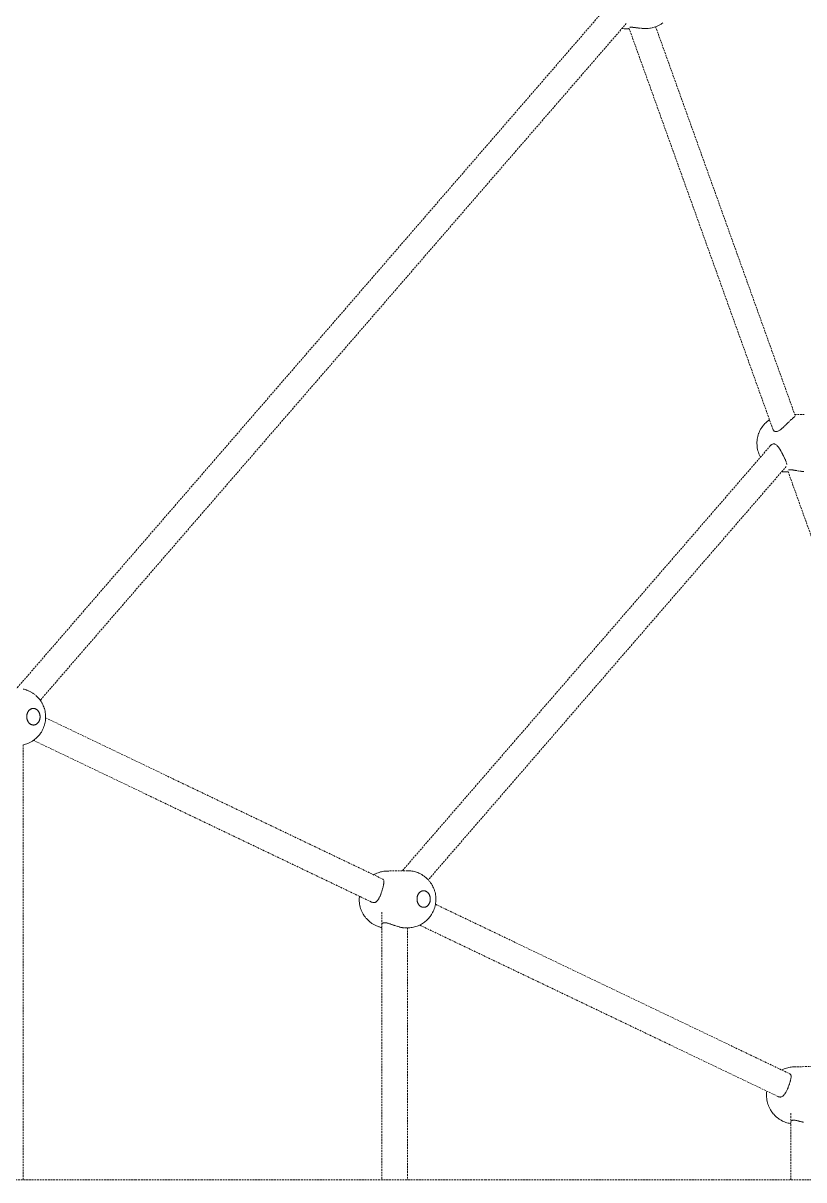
# Model space of a CAD drawing. Header units: millimetres. Extents: x -4710 to 4801, y -2494 to 3533.
# Drawn here: x 1222 to 1772, y 786 to 1600 of the extents above; entities that cross this region are included whole.
import ezdxf

# ---------------------------------------------------------------- set-up
doc = ezdxf.new("R2010")
doc.units = ezdxf.units.MM
doc.linetypes.add('HIDDEN', pattern=[1.905, 1.27, -0.635])
doc.layers.add('DIKOM_ОБЪЕКТ', color=7, linetype='Continuous')

msp = doc.modelspace()

# ---------------------------------------------------------------- linework, layer by layer
at = {"layer": 'DIKOM_ОБЪЕКТ', "color": 7, "linetype": 'HIDDEN', "lineweight": 15}
for p, q in [((1635.527, 1614.438), (1217.718, 1131.994)), ((1646.999, 1600.187), (1234.303, 1123.654)), ((1644.408, 1596.66), (1643.99, 1596.713)), ((1645.417, 1596.545), (1644.408, 1596.66)), ((1646.642, 1596.495), (1645.417, 1596.545)), ((1646.642, 1596.495), (1647.564, 1596.498)), ((1647.564, 1596.498), (1649.064, 1596.522)), ((1648.899, 1596.983), (1750.202, 1314.58)), ((1649.589, 1597.496), (1649.391, 1597.455)), ((1649.828, 1597.527), (1649.595, 1597.497)), ((1650.116, 1597.549), (1649.834, 1597.528)), ((1650.428, 1597.557), (1650.116, 1597.549)), ((1650.436, 1597.557), (1650.776, 1597.554)), ((1650.784, 1597.554), (1651.15, 1597.541)), ((1651.159, 1597.54), (1651.547, 1597.515)), ((1651.689, 1597.504), (1651.954, 1597.481)), ((1651.966, 1597.48), (1652.39, 1597.436)), ((1652.404, 1597.434), (1652.842, 1597.382)), ((1652.842, 1597.382), (1653.294, 1597.32)), ((1653.406, 1597.304), (1653.771, 1597.263)), ((1653.865, 1597.251), (1654.255, 1597.203)), ((1654.255, 1597.203), (1654.726, 1597.141)), ((1654.748, 1597.137), (1655.226, 1597.07)), ((1655.277, 1597.063), (1655.549, 1597.034)), ((1655.727, 1597.015), (1656.206, 1596.96)), ((1656.236, 1596.957), (1656.716, 1596.9)), ((1657.224, 1596.853), (1657.697, 1596.814)), ((1657.733, 1596.811), (1658.21, 1596.77)), ((1658.414, 1596.757), (1658.68, 1596.746)), ((1658.719, 1596.745), (1659.184, 1596.725)), ((1659.225, 1596.723), (1659.622, 1596.706)), ((1659.69, 1596.706), (1660.142, 1596.709)), ((1660.186, 1596.71), (1660.644, 1596.712)), ((1660.84, 1596.713), (1661.294, 1596.721)), ((1661.294, 1596.721), (1662.502, 1596.796)), ((1662.502, 1596.796), (1663.471, 1596.91)), ((1663.471, 1596.91), (1664.155, 1597.022)), ((1665.111, 1597.207), (1664.155, 1597.022)), ((1665.776, 1597.384), (1665.111, 1597.207)), ((1666.713, 1597.639), (1665.776, 1597.384)), ((1667.636, 1597.963), (1666.713, 1597.639)), ((1668.261, 1598.199), (1667.636, 1597.963)), ((1667.664, 1597.974), (1765.879, 1324.186)), ((1669.155, 1598.588), (1668.261, 1598.199)), ((1669.741, 1598.881), (1669.155, 1598.588)), ((1670.601, 1599.33), (1669.741, 1598.881)), ((1671.437, 1599.842), (1670.601, 1599.33)), ((1671.96, 1600.178), (1671.437, 1599.842)), ((1672.754, 1600.742), (1671.96, 1600.178)), ((1746.41, 1320.167), (1745.64, 1319.508)), ((1746.41, 1320.167), (1746.864, 1320.517)), ((1747.683, 1321.127), (1746.864, 1320.517)), ((1761.627, 1319.771), (1761.078, 1319.249)), ((1762.189, 1320.302), (1761.817, 1319.963)), ((1762.575, 1320.679), (1762.206, 1320.318)), ((1763.206, 1321.261), (1762.735, 1320.82)), ((1763.665, 1321.683), (1763.316, 1321.372)), ((1763.969, 1321.977), (1763.691, 1321.707)), ((1764.495, 1322.457), (1764.122, 1322.11)), ((1764.841, 1322.779), (1764.595, 1322.559)), ((1765.095, 1323.033), (1764.858, 1322.794)), ((1765.409, 1323.34), (1765.161, 1323.096)), ((1765.762, 1323.76), (1765.618, 1323.576)), ((1765.658, 1324.804), (1772.236, 1324.911)), ((1740.205, 1311.404), (1739.884, 1310.457)), ((1740.205, 1311.404), (1740.307, 1311.679)), ((1740.69, 1312.634), (1740.307, 1311.679)), ((1741.119, 1313.557), (1740.69, 1312.634)), ((1741.594, 1314.443), (1741.119, 1313.557)), ((1741.594, 1314.443), (1741.8, 1314.789)), ((1742.337, 1315.665), (1741.8, 1314.789)), ((1742.917, 1316.497), (1742.337, 1315.665)), ((1743.539, 1317.281), (1742.917, 1316.497)), ((1743.539, 1317.281), (1743.849, 1317.669)), ((1744.529, 1318.424), (1743.849, 1317.669)), ((1745.245, 1319.124), (1744.529, 1318.424)), ((1745.245, 1319.124), (1745.64, 1319.508)), ((1750.237, 1314.505), (1750.395, 1314.157)), ((1750.401, 1314.146), (1750.541, 1313.926)), ((1750.635, 1313.78), (1750.88, 1313.505)), ((1750.906, 1313.474), (1751.214, 1313.217)), ((1751.222, 1313.211), (1751.558, 1313.021)), ((1751.563, 1313.018), (1751.927, 1312.896)), ((1751.931, 1312.895), (1752.316, 1312.839)), ((1752.327, 1312.838), (1752.74, 1312.849)), ((1753.183, 1312.929), (1752.746, 1312.85)), ((1753.651, 1313.078), (1753.19, 1312.93)), ((1754.009, 1313.239), (1753.663, 1313.082)), ((1754.605, 1313.565), (1754.152, 1313.304)), ((1755.192, 1313.93), (1754.667, 1313.599)), ((1755.737, 1314.331), (1755.199, 1313.936)), ((1756.059, 1314.6), (1755.805, 1314.388)), ((1756.305, 1314.787), (1756.059, 1314.6)), ((1756.878, 1315.273), (1756.314, 1314.795)), ((1757.068, 1315.449), (1756.898, 1315.29)), ((1757.227, 1315.597), (1757.068, 1315.449)), ((1757.472, 1315.805), (1757.227, 1315.597)), ((1758.064, 1316.352), (1757.482, 1315.814)), ((1758.672, 1316.924), (1758.268, 1316.557)), ((1759.163, 1317.405), (1758.697, 1316.947)), ((1759.873, 1318.081), (1759.292, 1317.526)), ((1760.093, 1318.305), (1759.9, 1318.107)), ((1760.473, 1318.66), (1760.138, 1318.351)), ((1760.972, 1319.151), (1760.502, 1318.687)), ((1739.026, 1305.444), (1739.008, 1304.414)), ((1739.042, 1303.384), (1739.008, 1304.414)), ((1739.026, 1305.444), (1739.095, 1306.471)), ((1739.042, 1303.384), (1739.128, 1302.358)), ((1739.216, 1307.489), (1739.095, 1306.471)), ((1739.389, 1308.496), (1739.216, 1307.489)), ((1739.611, 1309.487), (1739.389, 1308.496)), ((1739.884, 1310.457), (1739.611, 1309.487)), ((1749.091, 1303.467), (1748.783, 1303.208)), ((1749.581, 1303.802), (1749.174, 1303.536)), ((1749.997, 1303.996), (1749.587, 1303.805)), ((1750.392, 1304.107), (1750.003, 1303.997)), ((1750.832, 1304.156), (1750.421, 1304.114)), ((1750.861, 1304.154), (1751.246, 1304.124)), ((1751.251, 1304.123), (1751.666, 1304.016)), ((1751.671, 1304.014), (1752.083, 1303.831)), ((1752.089, 1303.828), (1752.496, 1303.568)), ((1752.551, 1303.523), (1752.916, 1303.24)), ((1748.399, 1302.804), (1489.259, 1003.575)), ((1739.128, 1302.358), (1739.266, 1301.341)), ((1739.266, 1301.341), (1739.454, 1300.335)), ((1739.454, 1300.335), (1739.693, 1299.346)), ((1739.693, 1299.346), (1739.981, 1298.378)), ((1739.981, 1298.378), (1740.316, 1297.433)), ((1740.316, 1297.433), (1740.424, 1297.173)), ((1740.424, 1297.173), (1740.82, 1296.221)), ((1740.82, 1296.221), (1741.265, 1295.301)), ((1741.265, 1295.301), (1741.514, 1294.853)), ((1748.776, 1303.202), (1748.408, 1302.814)), ((1752.948, 1303.21), (1753.331, 1302.84)), ((1753.338, 1302.833), (1753.712, 1302.395)), ((1753.744, 1302.361), (1753.911, 1302.153)), ((1753.911, 1302.153), (1754.152, 1301.857)), ((1754.159, 1301.847), (1754.552, 1301.282)), ((1754.56, 1301.27), (1754.687, 1301.081)), ((1754.687, 1301.081), (1754.963, 1300.669)), ((1754.972, 1300.656), (1755.267, 1300.152)), ((1755.374, 1299.989), (1755.768, 1299.317)), ((1755.777, 1299.3), (1755.909, 1299.048)), ((1755.978, 1298.932), (1756.165, 1298.616)), ((1756.175, 1298.598), (1756.512, 1297.961)), ((1756.565, 1297.87), (1756.93, 1297.188)), ((1756.941, 1297.168), (1757.071, 1296.895)), ((1757.111, 1296.821), (1757.304, 1296.465)), ((1757.315, 1296.444), (1757.601, 1295.852)), ((1757.689, 1295.69), (1758.034, 1294.986)), ((1759.676, 1288.332), (1507.548, 997.2)), ((1758.129, 1294.783), (1758.258, 1294.53)), ((1758.258, 1294.53), (1758.458, 1294.107)), ((1758.47, 1294.079), (1758.567, 1293.855)), ((1758.663, 1293.663), (1758.84, 1293.279)), ((1758.845, 1293.268), (1758.997, 1292.907)), ((1759.024, 1292.847), (1759.164, 1292.536)), ((1759.168, 1292.527), (1759.307, 1292.187)), ((1759.442, 1291.847), (1759.562, 1291.538)), ((1759.565, 1291.531), (1759.668, 1291.227)), ((1759.769, 1290.926), (1759.856, 1290.645)), ((1759.857, 1290.64), (1759.926, 1290.366)), ((1759.986, 1290.103), (1760.026, 1289.861)), ((1760.027, 1289.857), (1760.05, 1289.619)), ((1757.604, 1284.504), (1756.594, 1284.62)), ((1758.828, 1284.454), (1757.604, 1284.504)), ((1758.828, 1284.454), (1759.751, 1284.457)), ((1759.751, 1284.457), (1761.003, 1284.478)), ((1868.136, 985.817), (1760.699, 1285.324)), ((1761.358, 1285.905), (1761.159, 1285.852)), ((1761.603, 1285.946), (1761.878, 1285.975)), ((1761.878, 1285.975), (1762.185, 1285.987)), ((1762.191, 1285.987), (1762.529, 1285.98)), ((1762.536, 1285.98), (1762.902, 1285.957)), ((1762.94, 1285.953), (1763.3, 1285.924)), ((1763.3, 1285.924), (1763.714, 1285.88)), ((1763.828, 1285.865), (1764.157, 1285.822)), ((1764.168, 1285.821), (1764.621, 1285.752)), ((1764.621, 1285.752), (1765.087, 1285.673)), ((1765.101, 1285.671), (1765.497, 1285.597)), ((1765.594, 1285.583), (1765.827, 1285.545)), ((1765.827, 1285.545), (1766.075, 1285.505)), ((1766.075, 1285.505), (1766.561, 1285.421)), ((1766.581, 1285.418), (1767.074, 1285.327)), ((1767.59, 1285.242), (1768.083, 1285.165)), ((1768.109, 1285.16), (1768.603, 1285.079)), ((1768.91, 1285.031), (1769.121, 1285.005)), ((1769.121, 1285.005), (1769.606, 1284.942)), ((1769.638, 1284.938), (1770.125, 1284.872)), ((1770.263, 1284.855), (1770.602, 1284.825)), ((1770.638, 1284.821), (1771.108, 1284.777)), ((1771.146, 1284.774), (1771.518, 1284.738)), ((1771.611, 1284.734), (1771.974, 1284.717)), ((1222.727, 1131.429), (1222.255, 1131.529)), ((1222.934, 1131.371), (1223.6, 1131.17)), ((1223.613, 1131.165), (1224.099, 1131.02)), ((1224.303, 1130.948), (1224.099, 1131.02)), ((1224.565, 1130.857), (1224.317, 1130.943)), ((1224.566, 1130.856), (1225.013, 1130.682)), ((1225.028, 1130.676), (1225.579, 1130.462)), ((1226.041, 1130.265), (1225.753, 1130.387)), ((1226.041, 1130.265), (1226.45, 1130.068)), ((1227.159, 1129.731), (1226.466, 1130.06)), ((1227.838, 1129.362), (1227.388, 1129.619)), ((1228.407, 1129.043), (1227.855, 1129.352)), ((1229.082, 1128.62), (1228.524, 1128.969)), ((1229.381, 1128.434), (1229.172, 1128.563)), ((1229.783, 1128.151), (1229.383, 1128.433)), ((1230.206, 1127.856), (1229.8, 1128.139)), ((1230.281, 1127.801), (1230.725, 1127.447)), ((1231.248, 1127.007), (1231.765, 1126.538)), ((1232.157, 1126.16), (1231.765, 1126.538)), ((1232.157, 1126.16), (1232.833, 1125.466)), ((1232.833, 1125.466), (1233.473, 1124.723)), ((1233.777, 1124.341), (1233.473, 1124.723)), ((1233.777, 1124.341), (1234.362, 1123.576)), ((1225.859, 1115.805), (1225.992, 1115.997)), ((1226.132, 1116.182), (1225.992, 1115.997)), ((1226.132, 1116.182), (1226.278, 1116.359)), ((1226.278, 1116.359), (1226.43, 1116.527)), ((1226.43, 1116.527), (1226.588, 1116.687)), ((1226.752, 1116.839), (1226.588, 1116.687)), ((1226.752, 1116.839), (1226.921, 1116.982)), ((1226.921, 1116.982), (1227.095, 1117.115)), ((1227.095, 1117.115), (1227.274, 1117.239)), ((1227.457, 1117.353), (1227.274, 1117.239)), ((1227.457, 1117.353), (1227.644, 1117.456)), ((1227.644, 1117.456), (1227.834, 1117.549)), ((1228.027, 1117.632), (1227.834, 1117.549)), ((1228.027, 1117.632), (1228.223, 1117.704)), ((1228.223, 1117.704), (1228.421, 1117.765)), ((1228.421, 1117.765), (1228.621, 1117.816)), ((1228.823, 1117.855), (1228.621, 1117.816)), ((1228.823, 1117.855), (1229.026, 1117.884)), ((1229.026, 1117.884), (1229.23, 1117.901)), ((1229.435, 1117.908), (1229.23, 1117.901)), ((1229.435, 1117.908), (1229.639, 1117.903)), ((1229.639, 1117.903), (1229.843, 1117.887)), ((1229.843, 1117.887), (1230.047, 1117.86)), ((1230.249, 1117.821), (1230.047, 1117.86)), ((1230.249, 1117.821), (1230.45, 1117.773)), ((1230.45, 1117.773), (1230.65, 1117.713)), ((1230.65, 1117.713), (1230.846, 1117.642)), ((1231.04, 1117.561), (1230.846, 1117.642)), ((1231.04, 1117.561), (1231.232, 1117.469)), ((1231.232, 1117.469), (1231.42, 1117.366)), ((1231.605, 1117.254), (1231.42, 1117.366)), ((1231.605, 1117.254), (1231.787, 1117.132)), ((1231.787, 1117.132), (1231.963, 1116.999)), ((1231.963, 1116.999), (1232.134, 1116.858)), ((1232.301, 1116.708), (1232.134, 1116.858)), ((1232.301, 1116.708), (1232.461, 1116.549)), ((1232.461, 1116.549), (1232.616, 1116.381)), ((1232.616, 1116.381), (1232.765, 1116.206)), ((1232.908, 1116.021), (1232.765, 1116.206)), ((1232.908, 1116.021), (1233.044, 1115.83)), ((1234.362, 1123.576), (1234.91, 1122.769)), ((1234.91, 1122.769), (1235.417, 1121.921)), ((1235.61, 1121.582), (1235.417, 1121.921)), ((1235.61, 1121.582), (1236.059, 1120.73)), ((1236.059, 1120.73), (1236.467, 1119.846)), ((1236.467, 1119.846), (1236.832, 1118.934)), ((1236.832, 1118.934), (1237.151, 1117.996)), ((1237.223, 1117.766), (1237.151, 1117.996)), ((1237.223, 1117.766), (1237.486, 1116.844)), ((1237.486, 1116.844), (1237.704, 1115.904)), ((1224.794, 1112.048), (1224.796, 1112.303)), ((1224.794, 1112.048), (1224.8, 1111.794)), ((1224.796, 1112.303), (1224.808, 1112.556)), ((1224.816, 1111.54), (1224.8, 1111.794)), ((1224.808, 1112.556), (1224.828, 1112.809)), ((1224.84, 1111.287), (1224.816, 1111.54)), ((1224.856, 1113.06), (1224.828, 1112.809)), ((1224.84, 1111.287), (1224.873, 1111.036)), ((1224.856, 1113.06), (1224.894, 1113.31)), ((1224.915, 1110.787), (1224.873, 1111.036)), ((1224.894, 1113.31), (1224.941, 1113.558)), ((1224.965, 1110.539), (1224.915, 1110.787)), ((1224.941, 1113.558), (1224.996, 1113.802)), ((1225.024, 1110.295), (1224.965, 1110.539)), ((1225.06, 1114.044), (1224.996, 1113.802)), ((1225.024, 1110.295), (1225.092, 1110.054)), ((1225.06, 1114.044), (1225.132, 1114.282)), ((1225.168, 1109.817), (1225.092, 1110.054)), ((1225.132, 1114.282), (1225.212, 1114.515)), ((1225.252, 1109.584), (1225.168, 1109.817)), ((1225.301, 1114.744), (1225.212, 1114.515)), ((1225.252, 1109.584), (1225.344, 1109.356)), ((1225.301, 1114.744), (1225.397, 1114.968)), ((1225.444, 1109.133), (1225.344, 1109.356)), ((1225.397, 1114.968), (1225.501, 1115.186)), ((1225.551, 1108.915), (1225.444, 1109.133)), ((1225.501, 1115.186), (1225.613, 1115.399)), ((1225.667, 1108.704), (1225.551, 1108.915)), ((1225.732, 1115.605), (1225.613, 1115.399)), ((1225.667, 1108.704), (1225.789, 1108.498)), ((1225.732, 1115.605), (1225.859, 1115.805)), ((1225.919, 1108.299), (1225.789, 1108.498)), ((1226.055, 1108.108), (1225.919, 1108.299)), ((1226.055, 1108.108), (1226.198, 1107.924)), ((1226.347, 1107.748), (1226.198, 1107.924)), ((1232.686, 1107.771), (1232.533, 1107.602)), ((1232.832, 1107.947), (1232.686, 1107.771)), ((1232.832, 1107.947), (1232.972, 1108.132)), ((1233.105, 1108.324), (1232.972, 1108.132)), ((1233.044, 1115.83), (1233.174, 1115.631)), ((1233.231, 1108.524), (1233.105, 1108.324)), ((1233.297, 1115.426), (1233.174, 1115.631)), ((1233.231, 1108.524), (1233.351, 1108.731)), ((1233.297, 1115.426), (1233.412, 1115.214)), ((1233.462, 1108.943), (1233.351, 1108.731)), ((1233.412, 1115.214), (1233.519, 1114.997)), ((1233.566, 1109.161), (1233.462, 1108.943)), ((1233.519, 1114.997), (1233.62, 1114.774)), ((1233.663, 1109.385), (1233.566, 1109.161)), ((1233.712, 1114.546), (1233.62, 1114.774)), ((1233.663, 1109.385), (1233.751, 1109.614)), ((1233.712, 1114.546), (1233.796, 1114.312)), ((1233.832, 1109.847), (1233.751, 1109.614)), ((1233.796, 1114.312), (1233.872, 1114.075)), ((1233.904, 1110.085), (1233.832, 1109.847)), ((1233.939, 1113.834), (1233.872, 1114.075)), ((1233.904, 1110.085), (1233.967, 1110.327)), ((1233.939, 1113.834), (1233.998, 1113.59)), ((1234.023, 1110.571), (1233.967, 1110.327)), ((1233.998, 1113.59), (1234.049, 1113.343)), ((1234.069, 1110.819), (1234.023, 1110.571)), ((1234.049, 1113.343), (1234.091, 1113.093)), ((1234.107, 1111.069), (1234.069, 1110.819)), ((1234.123, 1112.842), (1234.091, 1113.093)), ((1234.107, 1111.069), (1234.136, 1111.32)), ((1234.123, 1112.842), (1234.148, 1112.589)), ((1234.156, 1111.573), (1234.136, 1111.32)), ((1234.163, 1112.335), (1234.148, 1112.589)), ((1234.167, 1111.827), (1234.156, 1111.573)), ((1234.17, 1112.081), (1234.163, 1112.335)), ((1234.167, 1111.827), (1234.17, 1112.081)), ((1237.766, 1108.171), (1237.563, 1107.23)), ((1237.704, 1115.904), (1237.875, 1114.951)), ((1237.923, 1109.126), (1237.766, 1108.171)), ((1237.875, 1114.951), (1238.001, 1113.986)), ((1238.032, 1110.091), (1237.923, 1109.126)), ((1238.08, 1113.014), (1238.001, 1113.986)), ((1238.096, 1111.063), (1238.032, 1110.091)), ((1238.08, 1113.014), (1238.111, 1112.039)), ((1238.096, 1111.063), (1238.111, 1112.039)), ((1238.099, 1111.262), (1475.31, 997.806)), ((1226.502, 1107.58), (1226.347, 1107.748)), ((1226.663, 1107.422), (1226.502, 1107.58)), ((1226.663, 1107.422), (1226.829, 1107.271)), ((1227.001, 1107.13), (1226.829, 1107.271)), ((1227.177, 1106.998), (1227.001, 1107.13)), ((1227.358, 1106.875), (1227.177, 1106.998)), ((1227.358, 1106.875), (1227.543, 1106.763)), ((1227.731, 1106.66), (1227.543, 1106.763)), ((1227.923, 1106.568), (1227.731, 1106.66)), ((1227.923, 1106.568), (1228.117, 1106.487)), ((1228.314, 1106.416), (1228.117, 1106.487)), ((1228.513, 1106.357), (1228.314, 1106.416)), ((1228.714, 1106.308), (1228.513, 1106.357)), ((1228.714, 1106.308), (1228.917, 1106.27)), ((1229.12, 1106.243), (1228.917, 1106.27)), ((1229.324, 1106.227), (1229.12, 1106.243)), ((1229.529, 1106.222), (1229.324, 1106.227)), ((1229.529, 1106.222), (1229.733, 1106.228)), ((1229.937, 1106.245), (1229.733, 1106.228)), ((1230.141, 1106.274), (1229.937, 1106.245)), ((1230.141, 1106.274), (1230.342, 1106.314)), ((1230.543, 1106.364), (1230.342, 1106.314)), ((1230.741, 1106.425), (1230.543, 1106.364)), ((1230.936, 1106.498), (1230.741, 1106.425)), ((1230.936, 1106.498), (1231.13, 1106.58)), ((1231.319, 1106.673), (1231.13, 1106.58)), ((1231.506, 1106.777), (1231.319, 1106.673)), ((1231.506, 1106.777), (1231.689, 1106.891)), ((1231.869, 1107.015), (1231.689, 1106.891)), ((1232.043, 1107.148), (1231.869, 1107.015)), ((1232.212, 1107.291), (1232.043, 1107.148)), ((1232.212, 1107.291), (1232.375, 1107.442)), ((1232.533, 1107.602), (1232.375, 1107.442)), ((1234.269, 1100.071), (1233.677, 1099.277)), ((1234.547, 1100.447), (1234.269, 1100.071)), ((1235.082, 1101.258), (1234.547, 1100.447)), ((1235.576, 1102.108), (1235.082, 1101.258)), ((1235.763, 1102.464), (1235.576, 1102.108)), ((1236.199, 1103.319), (1235.763, 1102.464)), ((1236.592, 1104.206), (1236.199, 1103.319)), ((1236.942, 1105.121), (1236.592, 1104.206)), ((1237.247, 1106.062), (1236.942, 1105.121)), ((1237.315, 1106.306), (1237.247, 1106.062)), ((1237.563, 1107.23), (1237.315, 1106.306)), ((1222.3, 1092.272), (1222.299, 785.931)), ((1223.09, 1092.425), (1222.426, 1092.248)), ((1224.027, 1092.68), (1223.09, 1092.425)), ((1224.95, 1093.005), (1224.027, 1092.68)), ((1225.575, 1093.241), (1224.95, 1093.005)), ((1226.469, 1093.63), (1225.575, 1093.241)), ((1227.055, 1093.923), (1226.469, 1093.63)), ((1227.914, 1094.371), (1227.055, 1093.923)), ((1228.751, 1094.884), (1227.914, 1094.371)), ((1229.274, 1095.219), (1228.751, 1094.884)), ((1230.068, 1095.783), (1229.274, 1095.219)), ((1467.575, 981.555), (1229.537, 1095.406)), ((1230.535, 1096.162), (1230.068, 1095.783)), ((1231.282, 1096.77), (1230.535, 1096.162)), ((1231.999, 1097.435), (1231.282, 1096.77)), ((1232.384, 1097.832), (1231.999, 1097.435)), ((1233.048, 1098.53), (1232.384, 1097.832)), ((1233.677, 1099.277), (1233.048, 1098.53)), ((1471.384, 1001.884), (1470.457, 1001.463)), ((1472.331, 1002.231), (1471.384, 1001.884)), ((1472.331, 1002.231), (1472.947, 1002.455)), ((1473.921, 1002.73), (1472.947, 1002.455)), ((1474.563, 1002.896), (1473.921, 1002.73)), ((1474.563, 1002.896), (1475.557, 1003.096)), ((1476.219, 1003.202), (1475.557, 1003.096)), ((1476.219, 1003.202), (1477.226, 1003.324)), ((1478.451, 1003.4), (1477.226, 1003.324)), ((1478.451, 1003.4), (1492.18, 1003.623)), ((1493.103, 1003.626), (1492.18, 1003.623)), ((1493.103, 1003.626), (1494.312, 1003.577)), ((1495.282, 1003.47), (1494.312, 1003.577)), ((1495.282, 1003.47), (1495.968, 1003.381)), ((1495.968, 1003.381), (1496.927, 1003.202)), ((1497.595, 1003.047), (1496.927, 1003.202)), ((1497.595, 1003.047), (1498.536, 1002.799)), ((1499.176, 1002.581), (1498.536, 1002.799)), ((1499.176, 1002.581), (1500.092, 1002.267)), ((1500.092, 1002.267), (1500.992, 1001.884)), ((1501.583, 1001.612), (1500.992, 1001.884)), ((1469.889, 1001.19), (1469.116, 1000.769)), ((1469.889, 1001.19), (1470.457, 1001.463)), ((1475.317, 997.802), (1475.572, 997.635)), ((1475.578, 997.63), (1475.727, 997.484)), ((1475.8, 997.409), (1475.969, 997.158)), ((1476.119, 994.039), (1476.013, 993.461)), ((1476.149, 994.293), (1476.126, 994.085)), ((1476.14, 996.719), (1476.202, 996.495)), ((1476.203, 994.614), (1476.149, 994.293)), ((1476.203, 996.486), (1476.245, 996.14)), ((1476.24, 995.011), (1476.207, 994.64)), ((1476.274, 995.632), (1476.252, 995.237)), ((1476.263, 995.891), (1476.275, 995.654)), ((1501.583, 1001.612), (1502.45, 1001.17)), ((1502.994, 1000.846), (1502.45, 1001.17)), ((1502.994, 1000.846), (1503.822, 1000.348)), ((1503.822, 1000.348), (1504.626, 999.789)), ((1505.098, 999.431), (1504.626, 999.789)), ((1505.098, 999.431), (1505.855, 998.827)), ((1505.855, 998.827), (1506.582, 998.168)), ((1506.973, 997.789), (1506.582, 998.168)), ((1506.973, 997.789), (1507.649, 997.096)), ((1507.649, 997.096), (1508.29, 996.353)), ((1508.594, 995.97), (1508.29, 996.353)), ((1508.594, 995.97), (1509.179, 995.206)), ((1509.179, 995.206), (1509.727, 994.398)), ((1509.727, 994.398), (1510.234, 993.551)), ((1459.091, 985.613), (1459.04, 985.183)), ((1473.561, 985.695), (1473.44, 985.419)), ((1473.87, 986.407), (1473.589, 985.752)), ((1474.029, 986.838), (1473.94, 986.597)), ((1474.139, 987.1), (1474.029, 986.838)), ((1474.378, 987.753), (1474.154, 987.136)), ((1474.666, 988.567), (1474.45, 987.97)), ((1474.764, 988.885), (1474.673, 988.588)), ((1474.826, 989.084), (1474.764, 988.885)), ((1474.901, 989.294), (1474.826, 989.084)), ((1475.117, 989.99), (1474.917, 989.338)), ((1475.344, 990.744), (1475.169, 990.18)), ((1475.428, 991.066), (1475.358, 990.791)), ((1475.541, 991.461), (1475.476, 991.251)), ((1475.707, 992.109), (1475.548, 991.482)), ((1475.877, 992.803), (1475.748, 992.297)), ((1475.938, 993.116), (1475.885, 992.838)), ((1499.876, 985.674), (1499.813, 985.432)), ((1499.876, 985.674), (1499.948, 985.912)), ((1499.948, 985.912), (1500.029, 986.145)), ((1500.117, 986.374), (1500.029, 986.145)), ((1500.117, 986.374), (1500.213, 986.598)), ((1500.213, 986.598), (1500.318, 986.816)), ((1500.318, 986.816), (1500.43, 987.028)), ((1500.549, 987.235), (1500.43, 987.028)), ((1500.549, 987.235), (1500.675, 987.434)), ((1500.675, 987.434), (1500.809, 987.627)), ((1500.948, 987.812), (1500.809, 987.627)), ((1500.948, 987.812), (1501.095, 987.988)), ((1501.095, 987.988), (1501.247, 988.157)), ((1501.247, 988.157), (1501.405, 988.317)), ((1501.568, 988.468), (1501.405, 988.317)), ((1501.568, 988.468), (1501.738, 988.611)), ((1501.738, 988.611), (1501.912, 988.744)), ((1501.912, 988.744), (1502.091, 988.868)), ((1502.274, 988.982), (1502.091, 988.868)), ((1502.274, 988.982), (1502.461, 989.086)), ((1502.461, 989.086), (1502.651, 989.179)), ((1502.844, 989.262), (1502.651, 989.179)), ((1502.844, 989.262), (1503.039, 989.334)), ((1503.039, 989.334), (1503.238, 989.395)), ((1503.238, 989.395), (1503.438, 989.445)), ((1503.64, 989.485), (1503.438, 989.445)), ((1503.64, 989.485), (1503.843, 989.513)), ((1503.843, 989.513), (1504.047, 989.531)), ((1504.252, 989.537), (1504.047, 989.531)), ((1504.252, 989.537), (1504.456, 989.532)), ((1504.456, 989.532), (1504.66, 989.516)), ((1504.66, 989.516), (1504.864, 989.489)), ((1505.066, 989.451), (1504.864, 989.489)), ((1505.066, 989.451), (1505.267, 989.402)), ((1505.267, 989.402), (1505.466, 989.342)), ((1505.466, 989.342), (1505.663, 989.272)), ((1505.857, 989.19), (1505.663, 989.272)), ((1505.857, 989.19), (1506.049, 989.099)), ((1506.049, 989.099), (1506.237, 988.996)), ((1506.422, 988.884), (1506.237, 988.996)), ((1506.422, 988.884), (1506.603, 988.761)), ((1506.603, 988.761), (1506.78, 988.629)), ((1506.78, 988.629), (1506.951, 988.488)), ((1507.117, 988.338), (1506.951, 988.488)), ((1507.117, 988.338), (1507.278, 988.178)), ((1507.278, 988.178), (1507.433, 988.011)), ((1507.433, 988.011), (1507.582, 987.835)), ((1507.725, 987.651), (1507.582, 987.835)), ((1507.725, 987.651), (1507.862, 987.46)), ((1507.862, 987.46), (1507.991, 987.261)), ((1508.114, 987.056), (1507.991, 987.261)), ((1508.114, 987.056), (1508.228, 986.844)), ((1508.228, 986.844), (1508.336, 986.626)), ((1508.336, 986.626), (1508.436, 986.403)), ((1508.528, 986.175), (1508.436, 986.403)), ((1508.528, 986.175), (1508.612, 985.942)), ((1508.612, 985.942), (1508.688, 985.705)), ((1508.756, 985.464), (1508.688, 985.705)), ((1510.427, 993.212), (1510.234, 993.551)), ((1510.427, 993.212), (1510.876, 992.36)), ((1510.876, 992.36), (1511.284, 991.476)), ((1511.284, 991.476), (1511.648, 990.563)), ((1511.648, 990.563), (1511.968, 989.625)), ((1512.04, 989.396), (1511.968, 989.625)), ((1512.04, 989.396), (1512.302, 988.474)), ((1512.302, 988.474), (1512.521, 987.534)), ((1512.521, 987.534), (1512.692, 986.58)), ((1512.692, 986.58), (1512.818, 985.616)), ((1512.897, 984.644), (1512.818, 985.616)), ((1458.97, 984.156), (1458.953, 983.126)), ((1458.987, 982.096), (1458.953, 983.126)), ((1458.97, 984.156), (1459.04, 985.183)), ((1458.987, 982.096), (1459.073, 981.07)), ((1459.073, 981.07), (1459.21, 980.052)), ((1459.21, 980.052), (1459.399, 979.047)), ((1459.399, 979.047), (1459.637, 978.058)), ((1459.637, 978.058), (1459.925, 977.089)), ((1467.573, 981.556), (1467.882, 981.42)), ((1468.017, 981.362), (1468.436, 981.237)), ((1468.445, 981.235), (1468.859, 981.171)), ((1468.868, 981.17), (1469.274, 981.165)), ((1469.293, 981.165), (1469.695, 981.22)), ((1470.101, 981.336), (1469.704, 981.221)), ((1470.497, 981.515), (1470.11, 981.339)), ((1470.813, 981.714), (1470.513, 981.524)), ((1471.26, 982.068), (1470.898, 981.768)), ((1471.63, 982.438), (1471.403, 982.217)), ((1471.983, 982.858), (1471.638, 982.446)), ((1472.322, 983.345), (1472.078, 982.993)), ((1472.653, 983.866), (1472.344, 983.382)), ((1472.846, 984.219), (1472.668, 983.889)), ((1472.97, 984.45), (1472.846, 984.219)), ((1473.28, 985.058), (1473.013, 984.541)), ((1473.44, 985.419), (1473.294, 985.087)), ((1499.611, 983.678), (1499.613, 983.932)), ((1499.611, 983.678), (1499.617, 983.424)), ((1499.613, 983.932), (1499.624, 984.186)), ((1499.633, 983.17), (1499.617, 983.424)), ((1499.624, 984.186), (1499.645, 984.439)), ((1499.657, 982.917), (1499.633, 983.17)), ((1499.674, 984.69), (1499.645, 984.439)), ((1499.657, 982.917), (1499.69, 982.666)), ((1499.674, 984.69), (1499.711, 984.94)), ((1499.731, 982.417), (1499.69, 982.666)), ((1499.711, 984.94), (1499.758, 985.187)), ((1499.782, 982.169), (1499.731, 982.417)), ((1499.758, 985.187), (1499.813, 985.432)), ((1499.841, 981.925), (1499.782, 982.169)), ((1499.841, 981.925), (1499.909, 981.684)), ((1499.985, 981.446), (1499.909, 981.684)), ((1500.069, 981.213), (1499.985, 981.446)), ((1500.069, 981.213), (1500.161, 980.985)), ((1500.261, 980.762), (1500.161, 980.985)), ((1500.368, 980.545), (1500.261, 980.762)), ((1500.484, 980.333), (1500.368, 980.545)), ((1500.484, 980.333), (1500.606, 980.128)), ((1500.736, 979.929), (1500.606, 980.128)), ((1500.872, 979.737), (1500.736, 979.929)), ((1500.872, 979.737), (1501.015, 979.554)), ((1501.164, 979.378), (1501.015, 979.554)), ((1501.319, 979.21), (1501.164, 979.378)), ((1501.48, 979.051), (1501.319, 979.21)), ((1501.48, 979.051), (1501.646, 978.901)), ((1501.817, 978.759), (1501.646, 978.901)), ((1501.994, 978.627), (1501.817, 978.759)), ((1502.175, 978.505), (1501.994, 978.627)), ((1502.175, 978.505), (1502.36, 978.392)), ((1502.548, 978.29), (1502.36, 978.392)), ((1502.74, 978.198), (1502.548, 978.29)), ((1502.74, 978.198), (1502.934, 978.117)), ((1503.131, 978.046), (1502.934, 978.117)), ((1503.33, 977.986), (1503.131, 978.046)), ((1503.531, 977.938), (1503.33, 977.986)), ((1503.531, 977.938), (1503.733, 977.899)), ((1503.937, 977.873), (1503.733, 977.899)), ((1504.141, 977.856), (1503.937, 977.873)), ((1504.346, 977.852), (1504.141, 977.856)), ((1504.346, 977.852), (1504.55, 977.858)), ((1504.754, 977.875), (1504.55, 977.858)), ((1504.957, 977.904), (1504.754, 977.875)), ((1504.957, 977.904), (1505.159, 977.943)), ((1505.359, 977.994), (1505.159, 977.943)), ((1505.558, 978.055), (1505.359, 977.994)), ((1505.753, 978.127), (1505.558, 978.055)), ((1505.753, 978.127), (1505.946, 978.21)), ((1506.136, 978.303), (1505.946, 978.21)), ((1506.323, 978.407), (1506.136, 978.303)), ((1506.323, 978.407), (1506.506, 978.52)), ((1506.685, 978.644), (1506.506, 978.52)), ((1506.86, 978.778), (1506.685, 978.644)), ((1507.029, 978.92), (1506.86, 978.778)), ((1507.029, 978.92), (1507.193, 979.072)), ((1507.351, 979.232), (1507.193, 979.072)), ((1507.502, 979.4), (1507.351, 979.232)), ((1507.649, 979.577), (1507.502, 979.4)), ((1507.649, 979.577), (1507.788, 979.762)), ((1507.922, 979.954), (1507.788, 979.762)), ((1508.048, 980.154), (1507.922, 979.954)), ((1508.048, 980.154), (1508.168, 980.36)), ((1508.279, 980.572), (1508.168, 980.36)), ((1508.383, 980.791), (1508.279, 980.572)), ((1508.48, 981.015), (1508.383, 980.791)), ((1508.48, 981.015), (1508.568, 981.244)), ((1508.648, 981.477), (1508.568, 981.244)), ((1508.721, 981.715), (1508.648, 981.477)), ((1508.721, 981.715), (1508.784, 981.956)), ((1508.756, 985.464), (1508.815, 985.22)), ((1508.839, 982.201), (1508.784, 981.956)), ((1508.815, 985.22), (1508.865, 984.972)), ((1508.886, 982.449), (1508.839, 982.201)), ((1508.865, 984.972), (1508.907, 984.723)), ((1508.924, 982.698), (1508.886, 982.449)), ((1508.94, 984.471), (1508.907, 984.723)), ((1508.924, 982.698), (1508.952, 982.95)), ((1508.94, 984.471), (1508.965, 984.218)), ((1508.973, 983.203), (1508.952, 982.95)), ((1508.98, 983.965), (1508.965, 984.218)), ((1508.984, 983.456), (1508.973, 983.203)), ((1508.986, 983.71), (1508.98, 983.965)), ((1508.984, 983.456), (1508.986, 983.71)), ((1512.064, 977.691), (1511.759, 976.751)), ((1512.132, 977.936), (1512.064, 977.691)), ((1512.38, 978.859), (1512.132, 977.936)), ((1512.582, 979.8), (1512.38, 978.859)), ((1512.739, 980.755), (1512.582, 979.8)), ((1512.61, 979.967), (1762.205, 860.586)), ((1512.849, 981.721), (1512.739, 980.755)), ((1512.912, 982.693), (1512.849, 981.721)), ((1512.897, 984.644), (1512.928, 983.669)), ((1512.912, 982.693), (1512.928, 983.669)), ((1459.925, 977.089), (1460.261, 976.145)), ((1460.261, 976.145), (1460.368, 975.885)), ((1460.368, 975.885), (1460.765, 974.933)), ((1460.765, 974.933), (1461.21, 974.013)), ((1461.21, 974.013), (1461.699, 973.129)), ((1461.699, 973.129), (1462.232, 972.286)), ((1462.232, 972.286), (1462.461, 971.928)), ((1462.461, 971.928), (1463.055, 971.1)), ((1463.055, 971.1), (1463.689, 970.32)), ((1463.689, 970.32), (1464.005, 969.95)), ((1464.005, 969.95), (1464.697, 969.199)), ((1474.958, 974.522), (1474.959, 785.931)), ((1507.201, 969.462), (1506.815, 969.065)), ((1507.865, 970.16), (1507.201, 969.462)), ((1508.494, 970.907), (1507.865, 970.16)), ((1509.085, 971.701), (1508.494, 970.907)), ((1509.364, 972.077), (1509.085, 971.701)), ((1509.899, 972.888), (1509.364, 972.077)), ((1510.393, 973.738), (1509.899, 972.888)), ((1510.58, 974.094), (1510.393, 973.738)), ((1511.016, 974.949), (1510.58, 974.094)), ((1511.409, 975.836), (1511.016, 974.949)), ((1511.759, 976.751), (1511.409, 975.836)), ((1464.697, 969.199), (1465.425, 968.504)), ((1465.425, 968.504), (1465.826, 968.139)), ((1465.826, 968.139), (1466.606, 967.485)), ((1466.606, 967.485), (1467.417, 966.894)), ((1467.417, 966.894), (1467.894, 966.55)), ((1467.894, 966.55), (1468.751, 966.011)), ((1468.751, 966.011), (1469.279, 965.711)), ((1469.279, 965.711), (1470.178, 965.231)), ((1470.178, 965.231), (1471.098, 964.823)), ((1471.098, 964.823), (1471.683, 964.565)), ((1471.683, 964.565), (1472.636, 964.224)), ((1472.636, 964.224), (1473.255, 964.021)), ((1473.255, 964.021), (1474.233, 963.752)), ((1474.878, 963.608), (1474.233, 963.752)), ((1474.962, 966.012), (1474.958, 965.734)), ((1475.322, 966.618), (1475.15, 966.442)), ((1475.83, 966.894), (1475.558, 966.772)), ((1476.156, 966.98), (1475.839, 966.896)), ((1476.526, 967.026), (1476.165, 966.981)), ((1476.526, 967.026), (1476.934, 967.032)), ((1476.945, 967.032), (1477.398, 967)), ((1477.409, 966.999), (1477.907, 966.927)), ((1477.919, 966.925), (1478.458, 966.813)), ((1478.593, 966.778), (1479.052, 966.671)), ((1479.067, 966.668), (1479.397, 966.576)), ((1479.397, 966.576), (1479.684, 966.496)), ((1479.701, 966.491), (1480.348, 966.285)), ((1480.367, 966.279), (1480.644, 966.18)), ((1480.644, 966.18), (1481.04, 966.057)), ((1481.114, 966.033), (1481.754, 965.814)), ((1481.775, 965.806), (1482.243, 965.631)), ((1482.243, 965.631), (1482.494, 965.549)), ((1482.573, 965.522), (1483.252, 965.284)), ((1483.277, 965.275), (1483.646, 965.136)), ((1483.646, 965.136), (1483.893, 965.056)), ((1484.043, 965.007), (1484.778, 964.755)), ((1485.124, 964.64), (1485.528, 964.516)), ((1485.556, 964.508), (1486.13, 964.32)), ((1486.298, 964.275), (1487.001, 964.075)), ((1487.03, 964.067), (1487.239, 964.003)), ((1487.363, 963.974), (1487.719, 963.889)), ((1487.778, 963.874), (1488.274, 963.748)), ((1488.471, 963.711), (1488.886, 963.629)), ((1488.886, 963.629), (1489.237, 963.556)), ((1489.333, 963.543), (1489.676, 963.494)), ((1489.69, 963.492), (1490.034, 963.441)), ((1490.381, 963.407), (1490.682, 963.383)), ((1490.692, 963.382), (1490.914, 963.363)), ((1491.002, 963.363), (1491.246, 963.363)), ((1491.255, 963.363), (1491.499, 963.363)), ((1491.614, 963.363), (1493.425, 963.392)), ((1492.948, 963.391), (1492.95, 785.931)), ((1493.425, 963.392), (1494.633, 963.467)), ((1494.633, 963.467), (1495.602, 963.581)), ((1495.602, 963.581), (1496.286, 963.693)), ((1497.242, 963.878), (1496.286, 963.693)), ((1497.907, 964.055), (1497.242, 963.878)), ((1498.844, 964.31), (1497.907, 964.055)), ((1499.767, 964.634), (1498.844, 964.31)), ((1500.392, 964.87), (1499.767, 964.634)), ((1501.286, 965.259), (1500.392, 964.87)), ((1501.872, 965.552), (1501.286, 965.259)), ((1753.804, 844.654), (1501.462, 965.347)), ((1502.732, 966.001), (1501.872, 965.552)), ((1503.568, 966.514), (1502.732, 966.001)), ((1504.09, 966.849), (1503.568, 966.514)), ((1504.884, 967.413), (1504.09, 966.849)), ((1505.351, 967.791), (1504.884, 967.413)), ((1506.098, 968.4), (1505.351, 967.791)), ((1506.815, 969.065), (1506.098, 968.4)), ((1756.68, 863.332), (1757.247, 863.605)), ((1758.174, 864.026), (1757.247, 863.605)), ((1759.121, 864.373), (1758.174, 864.026)), ((1759.121, 864.373), (1759.737, 864.597)), ((1760.711, 864.872), (1759.737, 864.597)), ((1761.354, 865.038), (1760.711, 864.872)), ((1761.354, 865.038), (1762.347, 865.238)), ((1763.009, 865.344), (1762.347, 865.238)), ((1763.009, 865.344), (1764.017, 865.466)), ((1765.241, 865.542), (1764.017, 865.466)), ((1765.241, 865.542), (1778.971, 865.765)), ((1762.211, 860.582), (1762.455, 860.421)), ((1762.448, 855.448), (1762.393, 855.229)), ((1762.526, 855.695), (1762.448, 855.449)), ((1762.499, 860.377), (1762.658, 860.215)), ((1762.656, 856.205), (1762.536, 855.729)), ((1762.667, 860.204), (1762.817, 859.961)), ((1762.826, 856.917), (1762.706, 856.431)), ((1762.82, 859.955), (1762.941, 859.663)), ((1762.865, 857.14), (1762.829, 856.932)), ((1762.905, 857.376), (1762.865, 857.14)), ((1763.007, 857.991), (1762.932, 857.494)), ((1762.946, 859.648), (1763.017, 859.316)), ((1763.025, 858.281), (1763.01, 858.029)), ((1763.027, 859.142), (1763.053, 858.922)), ((1763.053, 858.87), (1763.049, 858.496)), ((1745.76, 846.298), (1745.83, 847.325)), ((1745.951, 848.343), (1745.83, 847.325)), ((1759.304, 847.469), (1758.989, 846.946)), ((1759.489, 847.822), (1759.326, 847.506)), ((1759.644, 848.091), (1759.489, 847.823)), ((1759.929, 848.66), (1759.661, 848.122)), ((1760.068, 848.968), (1759.984, 848.773)), ((1760.286, 849.416), (1760.068, 848.968)), ((1760.46, 849.826), (1760.294, 849.433)), ((1760.575, 850.099), (1760.46, 849.826)), ((1760.876, 850.811), (1760.593, 850.136)), ((1761.024, 851.217), (1760.934, 850.967)), ((1761.159, 851.538), (1761.024, 851.217)), ((1761.356, 852.08), (1761.168, 851.56)), ((1761.684, 852.985), (1761.439, 852.313)), ((1761.809, 853.386), (1761.74, 853.164)), ((1761.916, 853.677), (1761.809, 853.386)), ((1762.086, 854.214), (1761.933, 853.723)), ((1762.348, 855.058), (1762.152, 854.432)), ((1745.76, 846.298), (1745.742, 845.268)), ((1745.777, 844.238), (1745.742, 845.268)), ((1745.777, 844.238), (1745.863, 843.212)), ((1745.863, 843.212), (1746, 842.195)), ((1746, 842.195), (1746.189, 841.189)), ((1746.189, 841.189), (1746.427, 840.2)), ((1746.427, 840.2), (1746.715, 839.231)), ((1746.715, 839.231), (1747.051, 838.287)), ((1753.852, 844.633), (1754.217, 844.473)), ((1754.235, 844.466), (1754.646, 844.344)), ((1754.657, 844.342), (1754.896, 844.305)), ((1755.079, 844.277), (1755.483, 844.272)), ((1755.86, 844.321), (1755.504, 844.273)), ((1756.315, 844.441), (1755.915, 844.329)), ((1756.72, 844.615), (1756.326, 844.444)), ((1757.126, 844.856), (1756.74, 844.625)), ((1757.511, 845.154), (1757.282, 844.976)), ((1757.871, 845.503), (1757.529, 845.17)), ((1758.263, 845.93), (1757.9, 845.53)), ((1758.506, 846.248), (1758.281, 845.952)), ((1758.794, 846.667), (1758.635, 846.419)), ((1758.972, 846.92), (1758.794, 846.667)), ((1747.051, 838.287), (1747.158, 838.027)), ((1747.158, 838.027), (1747.555, 837.075)), ((1747.555, 837.075), (1748, 836.155)), ((1748, 836.155), (1748.49, 835.271)), ((1748.49, 835.271), (1749.023, 834.428)), ((1749.023, 834.428), (1749.251, 834.07)), ((1749.251, 834.07), (1749.845, 833.242)), ((1749.845, 833.242), (1750.479, 832.462)), ((1750.479, 832.462), (1750.796, 832.092)), ((1750.796, 832.092), (1751.487, 831.341)), ((1751.487, 831.341), (1752.215, 830.646)), ((1762.929, 832.798), (1762.929, 785.931)), ((1752.215, 830.646), (1752.615, 830.281)), ((1752.615, 830.281), (1753.396, 829.628)), ((1753.396, 829.628), (1754.207, 829.036)), ((1754.207, 829.036), (1754.684, 828.692)), ((1754.684, 828.692), (1755.542, 828.153)), ((1755.542, 828.153), (1756.069, 827.853)), ((1756.069, 827.853), (1756.968, 827.373)), ((1756.968, 827.373), (1757.888, 826.965)), ((1757.888, 826.965), (1758.473, 826.707)), ((1758.473, 826.707), (1759.425, 826.366)), ((1759.425, 826.366), (1760.045, 826.163)), ((1760.045, 826.163), (1761.023, 825.894)), ((1761.668, 825.75), (1761.023, 825.894)), ((1762.665, 825.557), (1761.668, 825.75)), ((1762.929, 825.524), (1762.665, 825.557)), ((1763.292, 827.616), (1763.129, 827.488)), ((1763.8, 827.836), (1763.542, 827.744)), ((1764.127, 827.904), (1763.824, 827.841)), ((1764.497, 827.941), (1764.153, 827.906)), ((1764.497, 827.941), (1764.885, 827.947)), ((1764.915, 827.947), (1765.346, 827.925)), ((1765.381, 827.923), (1765.853, 827.871)), ((1765.891, 827.867), (1766.402, 827.786)), ((1766.444, 827.779), (1766.666, 827.734)), ((1766.666, 827.734), (1766.994, 827.677)), ((1767.04, 827.668), (1767.547, 827.562)), ((1767.673, 827.535), (1768.286, 827.387)), ((1768.34, 827.374), (1768.796, 827.251)), ((1769.033, 827.196), (1769.308, 827.127)), ((1769.308, 827.127), (1769.687, 827.03)), ((1769.749, 827.015), (1770.425, 826.827)), ((1770.491, 826.81), (1770.807, 826.73)), ((1770.807, 826.73), (1771.18, 826.636)), ((1771.251, 826.618), (1771.887, 826.445)), ((1256.19, 785.931), (1212.346, 785.931)), ((1301.559, 785.931), (1256.19, 785.931)), ((1348.36, 785.931), (1301.559, 785.931)), ((1396.5, 785.931), (1348.36, 785.931)), ((1445.88, 785.931), (1396.5, 785.931)), ((1496.402, 785.931), (1445.88, 785.931)), ((1547.962, 785.931), (1496.402, 785.931)), ((1600.457, 785.931), (1547.962, 785.931)), ((1653.779, 785.931), (1600.457, 785.931)), ((1707.822, 785.931), (1653.779, 785.931)), ((1762.477, 785.931), (1707.822, 785.931)), ((1817.631, 785.931), (1762.477, 785.931))]:
    msp.add_line(p, q, dxfattribs=at)

doc.saveas('drawing.dxf')
